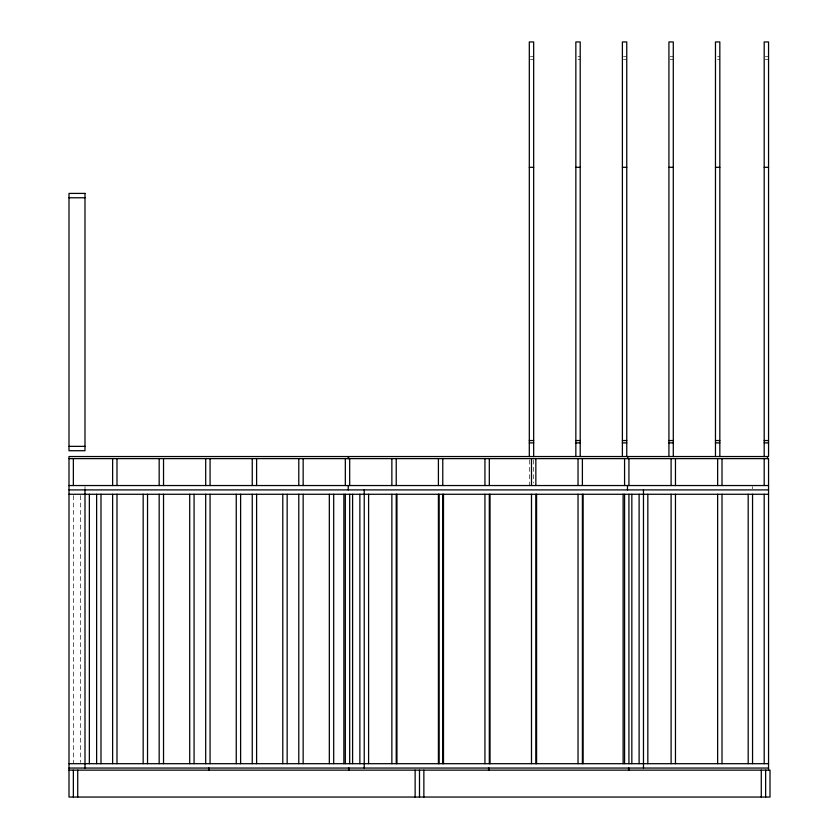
<?xml version="1.0" encoding="UTF-8"?>
<svg xmlns="http://www.w3.org/2000/svg" width="839" height="839" viewBox="0 0 839 839"><rect width="100%" height="100%" fill="white"/><g stroke="black" fill="none" stroke-linecap="round" stroke-linejoin="round"><path stroke-width="0.63" stroke-dasharray="4.2 3.15" d="M530.395 56.727L533.667 56.727M578.029 56.727L580.21 56.727M623.482 56.727L626.754 56.727M670.015 56.727L673.287 56.727M717.649 56.727L719.831 56.727M765.283 56.727L768.555 56.727M530.395 59.38L533.667 59.38M578.029 59.38L580.21 59.38M623.482 59.38L626.754 59.38M670.015 59.38L673.287 59.38M717.649 59.38L719.831 59.38M765.283 59.38L768.555 59.38M752.552 486.63L752.552 488.812M533.667 459.919L533.667 482.981M529.304 459.919L529.304 485.54M84.991 486.63L84.991 488.812M80.628 495.576L80.628 762.378M73.36 495.576L73.36 763.689"/><path stroke-width="1.26" d="M529.304 167.318L533.667 167.318M575.848 167.318L580.21 167.318M622.391 167.318L626.754 167.318M668.924 167.318L673.287 167.318M715.468 167.318L719.831 167.318M764.193 167.318L768.555 167.318M68.997 197.773L84.991 197.773M529.304 440.548L533.667 440.548M575.848 440.548L580.21 440.548M622.391 440.548L626.754 440.548M668.924 440.548L673.287 440.548M715.468 440.548L719.831 440.548M764.193 440.548L768.555 440.548M529.304 442.887L533.667 442.887M575.848 442.887L580.21 442.887M622.391 442.887L626.754 442.887M668.924 442.887L673.287 442.887M715.468 442.887L719.831 442.887M764.193 442.887L768.555 442.887M68.997 446.358L84.991 446.358M68.997 458.629L768.555 458.629L768.555 770.139M68.997 485.54L768.555 485.54M68.997 489.903L768.555 489.903M68.997 494.265L768.555 494.265M68.997 763.689L768.555 763.689M68.997 768.052L768.555 768.052M68.997 770.139L770.003 770.139L770.003 797.05L68.997 797.05L68.997 456.542L768.555 456.542L768.555 41.95L764.193 41.95L764.193 456.542M767.465 456.542L767.465 458.629M765.64 770.139L765.64 797.05M764.193 458.629L764.193 485.54M764.193 494.265L764.193 763.689M761.277 770.139L761.277 797.05M752.552 494.265L752.552 763.689M748.189 494.265L748.189 763.689M722.012 458.629L722.012 485.54M722.012 494.265L722.012 763.689M719.831 456.542L719.831 41.95L715.468 41.95L715.468 456.542M717.649 458.629L717.649 485.54M717.649 494.265L717.649 763.689M675.468 458.629L675.468 485.54M675.468 494.265L675.468 763.689M673.287 456.542L673.287 41.95L668.924 41.95L668.924 456.542M671.106 458.629L671.106 485.54M671.106 494.265L671.106 763.689M647.834 494.265L647.834 763.689M643.471 489.903L643.471 768.052M639.108 494.265L639.108 763.689M631.84 494.265L631.84 763.689M628.935 458.629L628.935 485.54M628.935 494.265L628.935 763.689M628.935 768.052L628.935 770.139M628.568 768.052L628.568 770.139M627.845 456.542L627.845 458.629M627.478 485.54L627.478 489.903M626.754 456.542L626.754 41.95L622.391 41.95L622.391 456.542M624.573 458.629L624.573 485.54M624.573 494.265L624.573 763.689M623.115 494.265L623.115 763.689M583.115 494.265L583.115 763.689M582.392 458.629L582.392 485.54M582.392 494.265L582.392 763.689M580.21 456.542L580.21 41.95L575.848 41.95L575.848 456.542M578.029 458.629L578.029 485.54M578.029 494.265L578.029 763.689M536.582 494.265L536.582 763.689M535.848 458.629L535.848 485.54M535.848 494.265L535.848 763.689M533.667 456.542L533.667 41.95L529.304 41.95L529.304 456.542M531.486 458.629L531.486 485.54M531.486 494.265L531.486 763.689M490.039 494.265L490.039 763.689M489.315 458.629L489.315 485.54M489.315 494.265L489.315 763.689M488.948 768.052L488.948 770.139M488.581 768.052L488.581 770.139M484.942 458.629L484.942 485.54M484.942 494.265L484.942 763.689M443.495 494.265L443.495 763.689M442.772 458.629L442.772 485.54M442.772 494.265L442.772 763.689M439.133 494.265L439.133 763.689M438.409 458.629L438.409 485.54M438.409 494.265L438.409 763.689M423.863 770.139L423.863 797.05M419.5 770.139L419.5 797.05M415.137 770.139L415.137 797.05M396.952 494.265L396.952 763.689M396.228 458.629L396.228 485.54M396.228 494.265L396.228 763.689M391.865 458.629L391.865 485.54M391.865 494.265L391.865 763.689M368.594 494.265L368.594 763.689M364.231 489.903L364.231 768.052M359.868 494.265L359.868 763.689M352.6 494.265L352.6 763.689M349.685 458.629L349.685 485.54M349.685 494.265L349.685 763.689M348.961 768.052L348.961 770.139M348.594 456.542L348.594 458.629M348.594 768.052L348.594 770.139M348.237 456.542L348.237 458.629M348.237 485.54L348.237 489.903M345.322 458.629L345.322 485.54M345.322 494.265L345.322 763.689M343.875 494.265L343.875 763.689M333.691 494.265L333.691 763.689M329.328 494.265L329.328 763.689M303.152 458.629L303.152 485.54M303.152 494.265L303.152 763.689M298.789 458.629L298.789 485.54M298.789 494.265L298.789 763.689M287.148 494.265L287.148 763.689M282.785 494.265L282.785 763.689M256.608 458.629L256.608 485.54M256.608 494.265L256.608 763.689M252.245 458.629L252.245 485.54M252.245 494.265L252.245 763.689M240.615 494.265L240.615 763.689M236.252 494.265L236.252 763.689M210.065 458.629L210.065 485.54M210.065 494.265L210.065 763.689M208.974 768.052L208.974 770.139M208.617 768.052L208.617 770.139M205.702 458.629L205.702 485.54M205.702 494.265L205.702 763.689M194.071 494.265L194.071 763.689M189.708 494.265L189.708 763.689M163.532 458.629L163.532 485.54M163.532 494.265L163.532 763.689M159.169 458.629L159.169 485.54M159.169 494.265L159.169 763.689M147.528 494.265L147.528 763.689M143.165 494.265L143.165 763.689M116.988 458.629L116.988 485.54M116.988 494.265L116.988 763.689M112.625 458.629L112.625 485.54M112.625 494.265L112.625 763.689M100.995 494.265L100.995 763.689M96.632 494.265L96.632 763.689M89.354 494.265L89.354 763.689M84.991 489.903L84.991 768.052M77.723 770.139L77.723 797.05M73.36 458.629L73.36 485.54M73.36 770.139L73.36 797.05M84.991 193.41L68.997 193.41L68.997 450.721L84.991 450.721L84.991 193.41"/></g></svg>
